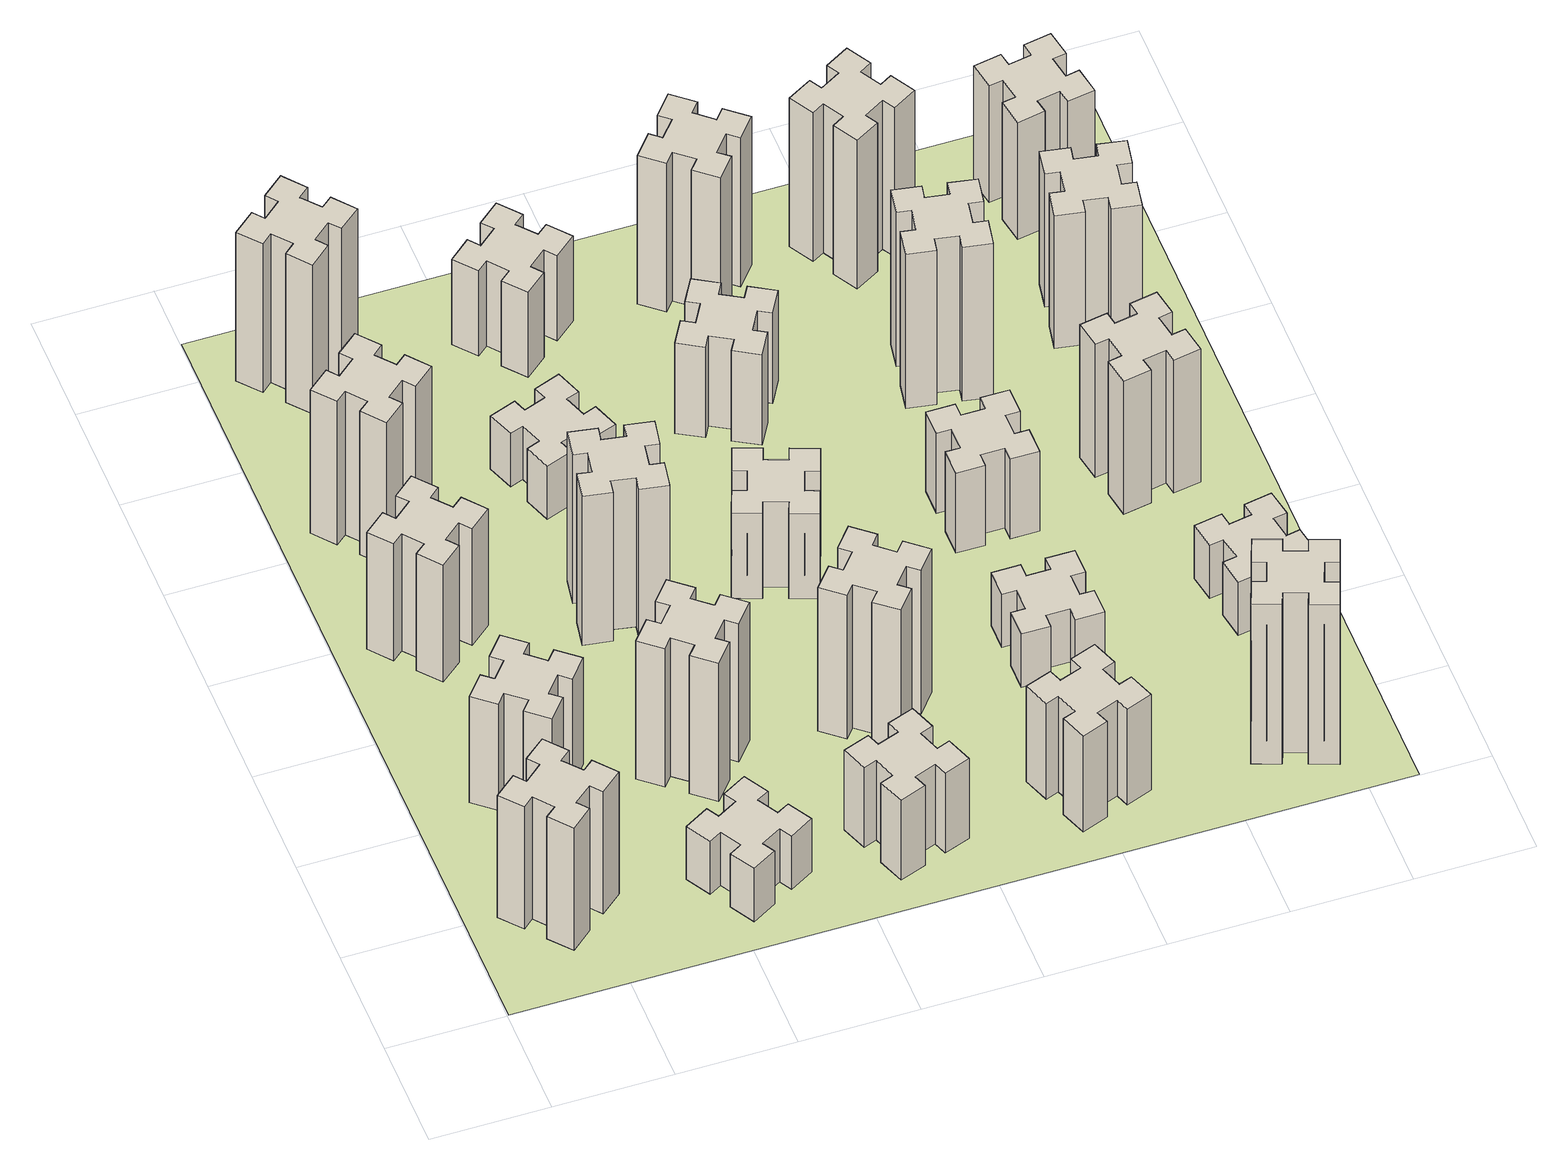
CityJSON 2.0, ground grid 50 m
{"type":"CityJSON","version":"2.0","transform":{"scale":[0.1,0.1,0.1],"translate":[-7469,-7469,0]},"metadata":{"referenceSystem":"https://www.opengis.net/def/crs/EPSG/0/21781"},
"CityObjects":{
"building1":{"type":"Building","attributes":{"class":"1000","function":"1000","usage":"1000","yearOfConstruction":2016,"roofType":"1000","measuredHeight":69,"storeysAboveGround":30,"storeysBelowGround":0},"geometry":[{"type":"Solid","lod":"1","boundaries":[[[[0,1,2,3,4,5,6,7,8,9,10,11,12,13,14,15,16,17,18,19]],[[17,16,20,21]],[[16,15,22,20]],[[15,14,23,22]],[[14,13,24,23]],[[13,12,25,24]],[[12,11,26,25]],[[11,10,27,26]],[[10,9,28,27]],[[9,8,29,28]],[[8,7,30,29]],[[7,6,31,30]],[[6,5,32,31]],[[5,4,33,32]],[[4,3,34,33]],[[3,2,35,34]],[[2,1,36,35]],[[1,0,37,36]],[[0,19,38,37]],[[19,18,39,38]],[[18,17,21,39]],[[24,25,26,27,28,29,30,31,32,33,34,35,36,37,38,39,21,20,22,23]]]]}]},
"building2":{"type":"Building","attributes":{"class":"1000","function":"1000","usage":"1000","yearOfConstruction":2016,"roofType":"1000","measuredHeight":60,"storeysAboveGround":30,"storeysBelowGround":0},"geometry":[{"type":"Solid","lod":"1","boundaries":[[[[40,41,42,43,44,45,46,47,48,49,50,51,52,53,54,55,56,57,58,59]],[[57,56,60,61]],[[56,55,62,60]],[[55,54,63,62]],[[54,53,64,63]],[[53,52,65,64]],[[52,51,66,65]],[[51,50,67,66]],[[50,49,68,67]],[[49,48,69,68]],[[48,47,70,69]],[[47,46,71,70]],[[46,45,72,71]],[[45,44,73,72]],[[44,43,74,73]],[[43,42,75,74]],[[42,41,76,75]],[[41,40,77,76]],[[40,59,78,77]],[[59,58,79,78]],[[58,57,61,79]],[[64,65,66,67,68,69,70,71,72,73,74,75,76,77,78,79,61,60,62,63]]]]}]},
"building3":{"type":"Building","attributes":{"class":"1000","function":"1000","usage":"1000","yearOfConstruction":2016,"roofType":"1000","measuredHeight":66,"storeysAboveGround":30,"storeysBelowGround":0},"geometry":[{"type":"Solid","lod":"1","boundaries":[[[[80,81,82,83,84,85,86,87,88,89,90,91,92,93,94,95,96,97,98,99]],[[97,96,100,101]],[[96,95,102,100]],[[95,94,103,102]],[[94,93,104,103]],[[93,92,105,104]],[[92,91,106,105]],[[91,90,107,106]],[[90,89,108,107]],[[89,88,109,108]],[[88,87,110,109]],[[87,86,111,110]],[[86,85,112,111]],[[85,84,113,112]],[[84,83,114,113]],[[83,82,115,114]],[[82,81,116,115]],[[81,80,117,116]],[[80,99,118,117]],[[99,98,119,118]],[[98,97,101,119]],[[104,105,106,107,108,109,110,111,112,113,114,115,116,117,118,119,101,100,102,103]]]]}]},
"building4":{"type":"Building","attributes":{"class":"1000","function":"1000","usage":"1000","yearOfConstruction":2016,"roofType":"1000","measuredHeight":81,"storeysAboveGround":30,"storeysBelowGround":0},"geometry":[{"type":"Solid","lod":"1","boundaries":[[[[120,121,122,123,124,125,126,127,128,129,130,131,132,133,134,135,136,137,138,139]],[[137,136,140,141]],[[136,135,142,140]],[[135,134,143,142]],[[134,133,144,143]],[[133,132,145,144]],[[132,131,146,145]],[[131,130,147,146]],[[130,129,148,147]],[[129,128,149,148]],[[128,127,150,149]],[[127,126,151,150]],[[126,125,152,151]],[[125,124,153,152]],[[124,123,154,153]],[[123,122,155,154]],[[122,121,156,155]],[[121,120,157,156]],[[120,139,158,157]],[[139,138,159,158]],[[138,137,141,159]],[[144,145,146,147,148,149,150,151,152,153,154,155,156,157,158,159,141,140,142,143]]]]}]},
"building5":{"type":"Building","attributes":{"class":"1000","function":"1000","usage":"1000","yearOfConstruction":2016,"roofType":"1000","measuredHeight":30,"storeysAboveGround":30,"storeysBelowGround":0},"geometry":[{"type":"Solid","lod":"1","boundaries":[[[[160,161,162,163,164,165,166,167,168,169,170,171,172,173,174,175,176,177,178,179]],[[177,176,180,181]],[[176,175,182,180]],[[175,174,183,182]],[[174,173,184,183]],[[173,172,185,184]],[[172,171,186,185]],[[171,170,187,186]],[[170,169,188,187]],[[169,168,189,188]],[[168,167,190,189]],[[167,166,191,190]],[[166,165,192,191]],[[165,164,193,192]],[[164,163,194,193]],[[163,162,195,194]],[[162,161,196,195]],[[161,160,197,196]],[[160,179,198,197]],[[179,178,199,198]],[[178,177,181,199]],[[184,185,186,187,188,189,190,191,192,193,194,195,196,197,198,199,181,180,182,183]]]]}]},
"building6":{"type":"Building","attributes":{"class":"1000","function":"1000","usage":"1000","yearOfConstruction":2016,"roofType":"1000","measuredHeight":84,"storeysAboveGround":30,"storeysBelowGround":0},"geometry":[{"type":"Solid","lod":"1","boundaries":[[[[200,201,202,203,204,205,206,207,208,209,210,211,212,213,214,215,216,217,218,219]],[[217,216,220,221]],[[216,215,222,220]],[[215,214,223,222]],[[214,213,224,223]],[[213,212,225,224]],[[212,211,226,225]],[[211,210,227,226]],[[210,209,228,227]],[[209,208,229,228]],[[208,207,230,229]],[[207,206,231,230]],[[206,205,232,231]],[[205,204,233,232]],[[204,203,234,233]],[[203,202,235,234]],[[202,201,236,235]],[[201,200,237,236]],[[200,219,238,237]],[[219,218,239,238]],[[218,217,221,239]],[[224,225,226,227,228,229,230,231,232,233,234,235,236,237,238,239,221,220,222,223]]]]}]},
"building7":{"type":"Building","attributes":{"class":"1000","function":"1000","usage":"1000","yearOfConstruction":2016,"roofType":"1000","measuredHeight":78,"storeysAboveGround":30,"storeysBelowGround":0},"geometry":[{"type":"Solid","lod":"1","boundaries":[[[[240,241,242,243,244,245,246,247,248,249,250,251,252,253,254,255,256,257,258,259]],[[257,256,260,261]],[[256,255,262,260]],[[255,254,263,262]],[[254,253,264,263]],[[253,252,265,264]],[[252,251,266,265]],[[251,250,267,266]],[[250,249,268,267]],[[249,248,269,268]],[[248,247,270,269]],[[247,246,271,270]],[[246,245,272,271]],[[245,244,273,272]],[[244,243,274,273]],[[243,242,275,274]],[[242,241,276,275]],[[241,240,277,276]],[[240,259,278,277]],[[259,258,279,278]],[[258,257,261,279]],[[264,265,266,267,268,269,270,271,272,273,274,275,276,277,278,279,261,260,262,263]]]]}]},
"building8":{"type":"Building","attributes":{"class":"1000","function":"1000","usage":"1000","yearOfConstruction":2016,"roofType":"1000","measuredHeight":84,"storeysAboveGround":30,"storeysBelowGround":0},"geometry":[{"type":"Solid","lod":"1","boundaries":[[[[280,281,282,283,284,285,286,287,288,289,290,291,292,293,294,295,296,297,298,299]],[[297,296,300,301]],[[296,295,302,300]],[[295,294,303,302]],[[294,293,304,303]],[[293,292,305,304]],[[292,291,306,305]],[[291,290,307,306]],[[290,289,308,307]],[[289,288,309,308]],[[288,287,310,309]],[[287,286,311,310]],[[286,285,312,311]],[[285,284,313,312]],[[284,283,314,313]],[[283,282,315,314]],[[282,281,316,315]],[[281,280,317,316]],[[280,299,318,317]],[[299,298,319,318]],[[298,297,301,319]],[[304,305,306,307,308,309,310,311,312,313,314,315,316,317,318,319,301,300,302,303]]]]}]},
"building9":{"type":"Building","attributes":{"class":"1000","function":"1000","usage":"1000","yearOfConstruction":2016,"roofType":"1000","measuredHeight":45,"storeysAboveGround":30,"storeysBelowGround":0},"geometry":[{"type":"Solid","lod":"1","boundaries":[[[[320,321,322,323,324,325,326,327,328,329,330,331,332,333,334,335,336,337,338,339]],[[337,336,340,341]],[[336,335,342,340]],[[335,334,343,342]],[[334,333,344,343]],[[333,332,345,344]],[[332,331,346,345]],[[331,330,347,346]],[[330,329,348,347]],[[329,328,349,348]],[[328,327,350,349]],[[327,326,351,350]],[[326,325,352,351]],[[325,324,353,352]],[[324,323,354,353]],[[323,322,355,354]],[[322,321,356,355]],[[321,320,357,356]],[[320,339,358,357]],[[339,338,359,358]],[[338,337,341,359]],[[344,345,346,347,348,349,350,351,352,353,354,355,356,357,358,359,341,340,342,343]]]]}]},
"building10":{"type":"Building","attributes":{"class":"1000","function":"1000","usage":"1000","yearOfConstruction":2016,"roofType":"1000","measuredHeight":30,"storeysAboveGround":30,"storeysBelowGround":0},"geometry":[{"type":"Solid","lod":"1","boundaries":[[[[360,361,362,363,364,365,366,367,368,369,370,371,372,373,374,375,376,377,378,379]],[[377,376,380,381]],[[376,375,382,380]],[[375,374,383,382]],[[374,373,384,383]],[[373,372,385,384]],[[372,371,386,385]],[[371,370,387,386]],[[370,369,388,387]],[[369,368,389,388]],[[368,367,390,389]],[[367,366,391,390]],[[366,365,392,391]],[[365,364,393,392]],[[364,363,394,393]],[[363,362,395,394]],[[362,361,396,395]],[[361,360,397,396]],[[360,379,398,397]],[[379,378,399,398]],[[378,377,381,399]],[[384,385,386,387,388,389,390,391,392,393,394,395,396,397,398,399,381,380,382,383]]]]}]},
"building11":{"type":"Building","attributes":{"class":"1000","function":"1000","usage":"1000","yearOfConstruction":2016,"roofType":"1000","measuredHeight":81,"storeysAboveGround":30,"storeysBelowGround":0},"geometry":[{"type":"Solid","lod":"1","boundaries":[[[[400,401,402,403,404,405,406,407,408,409,410,411,412,413,414,415,416,417,418,419]],[[417,416,420,421]],[[416,415,422,420]],[[415,414,423,422]],[[414,413,424,423]],[[413,412,425,424]],[[412,411,426,425]],[[411,410,427,426]],[[410,409,428,427]],[[409,408,429,428]],[[408,407,430,429]],[[407,406,431,430]],[[406,405,432,431]],[[405,404,433,432]],[[404,403,434,433]],[[403,402,435,434]],[[402,401,436,435]],[[401,400,437,436]],[[400,419,438,437]],[[419,418,439,438]],[[418,417,421,439]],[[424,425,426,427,428,429,430,431,432,433,434,435,436,437,438,439,421,420,422,423]]]]}]},
"building12":{"type":"Building","attributes":{"class":"1000","function":"1000","usage":"1000","yearOfConstruction":2016,"roofType":"1000","measuredHeight":48,"storeysAboveGround":30,"storeysBelowGround":0},"geometry":[{"type":"Solid","lod":"1","boundaries":[[[[440,441,442,443,444,445,446,447,448,449,450,451,452,453,454,455,456,457,458,459]],[[457,456,460,461]],[[456,455,462,460]],[[455,454,463,462]],[[454,453,464,463]],[[453,452,465,464]],[[452,451,466,465]],[[451,450,467,466]],[[450,449,468,467]],[[449,448,469,468]],[[448,447,470,469]],[[447,446,471,470]],[[446,445,472,471]],[[445,444,473,472]],[[444,443,474,473]],[[443,442,475,474]],[[442,441,476,475]],[[441,440,477,476]],[[440,459,478,477]],[[459,458,479,478]],[[458,457,461,479]],[[464,465,466,467,468,469,470,471,472,473,474,475,476,477,478,479,461,460,462,463]]]]}]},
"building13":{"type":"Building","attributes":{"class":"1000","function":"1000","usage":"1000","yearOfConstruction":2016,"roofType":"1000","measuredHeight":48,"storeysAboveGround":30,"storeysBelowGround":0},"geometry":[{"type":"Solid","lod":"1","boundaries":[[[[480,481,482,483,484,485,486,487,488,489,490,491,492,493,494,495,496,497,498,499]],[[497,496,500,501]],[[496,495,502,500]],[[495,494,503,502]],[[494,493,504,503]],[[493,492,505,504]],[[492,491,506,505]],[[491,490,507,506]],[[490,489,508,507]],[[489,488,509,508]],[[488,487,510,509]],[[487,486,511,510]],[[486,485,512,511]],[[485,484,513,512]],[[484,483,514,513]],[[483,482,515,514]],[[482,481,516,515]],[[481,480,517,516]],[[480,499,518,517]],[[499,498,519,518]],[[498,497,501,519]],[[504,505,506,507,508,509,510,511,512,513,514,515,516,517,518,519,501,500,502,503]]]]}]},
"building14":{"type":"Building","attributes":{"class":"1000","function":"1000","usage":"1000","yearOfConstruction":2016,"roofType":"1000","measuredHeight":54,"storeysAboveGround":30,"storeysBelowGround":0},"geometry":[{"type":"Solid","lod":"1","boundaries":[[[[520,521,522,523,524,525,526,527,528,529,530,531,532,533,534,535,536,537,538,539]],[[537,536,540,541]],[[536,535,542,540]],[[535,534,543,542]],[[534,533,544,543]],[[533,532,545,544]],[[532,531,546,545]],[[531,530,547,546]],[[530,529,548,547]],[[529,528,549,548]],[[528,527,550,549]],[[527,526,551,550]],[[526,525,552,551]],[[525,524,553,552]],[[524,523,554,553]],[[523,522,555,554]],[[522,521,556,555]],[[521,520,557,556]],[[520,539,558,557]],[[539,538,559,558]],[[538,537,541,559]],[[544,545,546,547,548,549,550,551,552,553,554,555,556,557,558,559,541,540,542,543]]]]}]},
"building15":{"type":"Building","attributes":{"class":"1000","function":"1000","usage":"1000","yearOfConstruction":2016,"roofType":"1000","measuredHeight":51,"storeysAboveGround":30,"storeysBelowGround":0},"geometry":[{"type":"Solid","lod":"1","boundaries":[[[[560,561,562,563,564,565,566,567,568,569,570,571,572,573,574,575,576,577,578,579]],[[577,576,580,581]],[[576,575,582,580]],[[575,574,583,582]],[[574,573,584,583]],[[573,572,585,584]],[[572,571,586,585]],[[571,570,587,586]],[[570,569,588,587]],[[569,568,589,588]],[[568,567,590,589]],[[567,566,591,590]],[[566,565,592,591]],[[565,564,593,592]],[[564,563,594,593]],[[563,562,595,594]],[[562,561,596,595]],[[561,560,597,596]],[[560,579,598,597]],[[579,578,599,598]],[[578,577,581,599]],[[584,585,586,587,588,589,590,591,592,593,594,595,596,597,598,599,581,580,582,583]]]]}]},
"building16":{"type":"Building","attributes":{"class":"1000","function":"1000","usage":"1000","yearOfConstruction":2016,"roofType":"1000","measuredHeight":30,"storeysAboveGround":30,"storeysBelowGround":0},"geometry":[{"type":"Solid","lod":"1","boundaries":[[[[600,601,602,603,604,605,606,607,608,609,610,611,612,613,614,615,616,617,618,619]],[[617,616,620,621]],[[616,615,622,620]],[[615,614,623,622]],[[614,613,624,623]],[[613,612,625,624]],[[612,611,626,625]],[[611,610,627,626]],[[610,609,628,627]],[[609,608,629,628]],[[608,607,630,629]],[[607,606,631,630]],[[606,605,632,631]],[[605,604,633,632]],[[604,603,634,633]],[[603,602,635,634]],[[602,601,636,635]],[[601,600,637,636]],[[600,619,638,637]],[[619,618,639,638]],[[618,617,621,639]],[[624,625,626,627,628,629,630,631,632,633,634,635,636,637,638,639,621,620,622,623]]]]}]},
"building17":{"type":"Building","attributes":{"class":"1000","function":"1000","usage":"1000","yearOfConstruction":2016,"roofType":"1000","measuredHeight":84,"storeysAboveGround":30,"storeysBelowGround":0},"geometry":[{"type":"Solid","lod":"1","boundaries":[[[[640,641,642,643,644,645,646,647,648,649,650,651,652,653,654,655,656,657,658,659]],[[657,656,660,661]],[[656,655,662,660]],[[655,654,663,662]],[[654,653,664,663]],[[653,652,665,664]],[[652,651,666,665]],[[651,650,667,666]],[[650,649,668,667]],[[649,648,669,668]],[[648,647,670,669]],[[647,646,671,670]],[[646,645,672,671]],[[645,644,673,672]],[[644,643,674,673]],[[643,642,675,674]],[[642,641,676,675]],[[641,640,677,676]],[[640,659,678,677]],[[659,658,679,678]],[[658,657,661,679]],[[664,665,666,667,668,669,670,671,672,673,674,675,676,677,678,679,661,660,662,663]]]]}]},
"building18":{"type":"Building","attributes":{"class":"1000","function":"1000","usage":"1000","yearOfConstruction":2016,"roofType":"1000","measuredHeight":45,"storeysAboveGround":30,"storeysBelowGround":0},"geometry":[{"type":"Solid","lod":"1","boundaries":[[[[680,681,682,683,684,685,686,687,688,689,690,691,692,693,694,695,696,697,698,699]],[[697,696,700,701]],[[696,695,702,700]],[[695,694,703,702]],[[694,693,704,703]],[[693,692,705,704]],[[692,691,706,705]],[[691,690,707,706]],[[690,689,708,707]],[[689,688,709,708]],[[688,687,710,709]],[[687,686,711,710]],[[686,685,712,711]],[[685,684,713,712]],[[684,683,714,713]],[[683,682,715,714]],[[682,681,716,715]],[[681,680,717,716]],[[680,699,718,717]],[[699,698,719,718]],[[698,697,701,719]],[[704,705,706,707,708,709,710,711,712,713,714,715,716,717,718,719,701,700,702,703]]]]}]},
"building19":{"type":"Building","attributes":{"class":"1000","function":"1000","usage":"1000","yearOfConstruction":2016,"roofType":"1000","measuredHeight":90,"storeysAboveGround":30,"storeysBelowGround":0},"geometry":[{"type":"Solid","lod":"1","boundaries":[[[[720,721,722,723,724,725,726,727,728,729,730,731,732,733,734,735,736,737,738,739]],[[737,736,740,741]],[[736,735,742,740]],[[735,734,743,742]],[[734,733,744,743]],[[733,732,745,744]],[[732,731,746,745]],[[731,730,747,746]],[[730,729,748,747]],[[729,728,749,748]],[[728,727,750,749]],[[727,726,751,750]],[[726,725,752,751]],[[725,724,753,752]],[[724,723,754,753]],[[723,722,755,754]],[[722,721,756,755]],[[721,720,757,756]],[[720,739,758,757]],[[739,738,759,758]],[[738,737,741,759]],[[744,745,746,747,748,749,750,751,752,753,754,755,756,757,758,759,741,740,742,743]]]]}]},
"building20":{"type":"Building","attributes":{"class":"1000","function":"1000","usage":"1000","yearOfConstruction":2016,"roofType":"1000","measuredHeight":87,"storeysAboveGround":30,"storeysBelowGround":0},"geometry":[{"type":"Solid","lod":"1","boundaries":[[[[760,761,762,763,764,765,766,767,768,769,770,771,772,773,774,775,776,777,778,779]],[[777,776,780,781]],[[776,775,782,780]],[[775,774,783,782]],[[774,773,784,783]],[[773,772,785,784]],[[772,771,786,785]],[[771,770,787,786]],[[770,769,788,787]],[[769,768,789,788]],[[768,767,790,789]],[[767,766,791,790]],[[766,765,792,791]],[[765,764,793,792]],[[764,763,794,793]],[[763,762,795,794]],[[762,761,796,795]],[[761,760,797,796]],[[760,779,798,797]],[[779,778,799,798]],[[778,777,781,799]],[[784,785,786,787,788,789,790,791,792,793,794,795,796,797,798,799,781,780,782,783]]]]}]},
"building21":{"type":"Building","attributes":{"class":"1000","function":"1000","usage":"1000","yearOfConstruction":2016,"roofType":"1000","measuredHeight":84,"storeysAboveGround":30,"storeysBelowGround":0},"geometry":[{"type":"Solid","lod":"1","boundaries":[[[[800,801,802,803,804,805,806,807,808,809,810,811,812,813,814,815,816,817,818,819]],[[817,816,820,821]],[[816,815,822,820]],[[815,814,823,822]],[[814,813,824,823]],[[813,812,825,824]],[[812,811,826,825]],[[811,810,827,826]],[[810,809,828,827]],[[809,808,829,828]],[[808,807,830,829]],[[807,806,831,830]],[[806,805,832,831]],[[805,804,833,832]],[[804,803,834,833]],[[803,802,835,834]],[[802,801,836,835]],[[801,800,837,836]],[[800,819,838,837]],[[819,818,839,838]],[[818,817,821,839]],[[824,825,826,827,828,829,830,831,832,833,834,835,836,837,838,839,821,820,822,823]]]]}]},
"building22":{"type":"Building","attributes":{"class":"1000","function":"1000","usage":"1000","yearOfConstruction":2016,"roofType":"1000","measuredHeight":30,"storeysAboveGround":30,"storeysBelowGround":0},"geometry":[{"type":"Solid","lod":"1","boundaries":[[[[840,841,842,843,844,845,846,847,848,849,850,851,852,853,854,855,856,857,858,859]],[[857,856,860,861]],[[856,855,862,860]],[[855,854,863,862]],[[854,853,864,863]],[[853,852,865,864]],[[852,851,866,865]],[[851,850,867,866]],[[850,849,868,867]],[[849,848,869,868]],[[848,847,870,869]],[[847,846,871,870]],[[846,845,872,871]],[[845,844,873,872]],[[844,843,874,873]],[[843,842,875,874]],[[842,841,876,875]],[[841,840,877,876]],[[840,859,878,877]],[[859,858,879,878]],[[858,857,861,879]],[[864,865,866,867,868,869,870,871,872,873,874,875,876,877,878,879,861,860,862,863]]]]}]},
"building23":{"type":"Building","attributes":{"class":"1000","function":"1000","usage":"1000","yearOfConstruction":2016,"roofType":"1000","measuredHeight":75,"storeysAboveGround":30,"storeysBelowGround":0},"geometry":[{"type":"Solid","lod":"1","boundaries":[[[[880,881,882,883,884,885,886,887,888,889,890,891,892,893,894,895,896,897,898,899]],[[897,896,900,901]],[[896,895,902,900]],[[895,894,903,902]],[[894,893,904,903]],[[893,892,905,904]],[[892,891,906,905]],[[891,890,907,906]],[[890,889,908,907]],[[889,888,909,908]],[[888,887,910,909]],[[887,886,911,910]],[[886,885,912,911]],[[885,884,913,912]],[[884,883,914,913]],[[883,882,915,914]],[[882,881,916,915]],[[881,880,917,916]],[[880,899,918,917]],[[899,898,919,918]],[[898,897,901,919]],[[904,905,906,907,908,909,910,911,912,913,914,915,916,917,918,919,901,900,902,903]]]]}]},
"building24":{"type":"Building","attributes":{"class":"1000","function":"1000","usage":"1000","yearOfConstruction":2016,"roofType":"1000","measuredHeight":75,"storeysAboveGround":30,"storeysBelowGround":0},"geometry":[{"type":"Solid","lod":"1","boundaries":[[[[920,921,922,923,924,925,926,927,928,929,930,931,932,933,934,935,936,937,938,939]],[[937,936,940,941]],[[936,935,942,940]],[[935,934,943,942]],[[934,933,944,943]],[[933,932,945,944]],[[932,931,946,945]],[[931,930,947,946]],[[930,929,948,947]],[[929,928,949,948]],[[928,927,950,949]],[[927,926,951,950]],[[926,925,952,951]],[[925,924,953,952]],[[924,923,954,953]],[[923,922,955,954]],[[922,921,956,955]],[[921,920,957,956]],[[920,939,958,957]],[[939,938,959,958]],[[938,937,941,959]],[[944,945,946,947,948,949,950,951,952,953,954,955,956,957,958,959,941,940,942,943]]]]}]},
"building25":{"type":"Building","attributes":{"class":"1000","function":"1000","usage":"1000","yearOfConstruction":2016,"roofType":"1000","measuredHeight":66,"storeysAboveGround":30,"storeysBelowGround":0},"geometry":[{"type":"Solid","lod":"1","boundaries":[[[[960,961,962,963,964,965,966,967,968,969,970,971,972,973,974,975,976,977,978,979]],[[977,976,980,981]],[[976,975,982,980]],[[975,974,983,982]],[[974,973,984,983]],[[973,972,985,984]],[[972,971,986,985]],[[971,970,987,986]],[[970,969,988,987]],[[969,968,989,988]],[[968,967,990,989]],[[967,966,991,990]],[[966,965,992,991]],[[965,964,993,992]],[[964,963,994,993]],[[963,962,995,994]],[[962,961,996,995]],[[961,960,997,996]],[[960,979,998,997]],[[979,978,999,998]],[[978,977,981,999]],[[984,985,986,987,988,989,990,991,992,993,994,995,996,997,998,999,981,980,982,983]]]]}]},
"landuse1":{"type":"LandUse","attributes":{"name":"plot1","function":"1010"},"geometry":[{"type":"MultiSurface","lod":"1","boundaries":[[[1000,1001,1002,1003]]]}]}
},
"vertices":[
[343,592,0],[266,527,0],[228,573,0],[136,496,0],[213,404,0],[259,443,0],[323,366,0],[277,328,0],[354,236,0],[446,313,0],[408,359,0],[484,423,0],[523,377,0],[615,454,0],[538,546,0],[492,508,0],[427,584,0],[473,623,0],[396,715,0],[304,638,0],[427,584,690],[473,623,690],[492,508,690],[538,546,690],[615,454,690],[523,377,690],[484,423,690],[408,359,690],[446,313,690],[354,236,690],[277,328,690],[323,366,690],[259,443,690],[213,404,690],[136,496,690],[228,573,690],[266,527,690],[343,592,690],[304,638,690],[396,715,690],
[527,1006,0],[592,1083,0],[638,1044,0],[715,1136,0],[623,1213,0],[584,1167,0],[508,1232,0],[546,1278,0],[454,1355,0],[377,1263,0],[423,1224,0],[359,1148,0],[313,1186,0],[236,1094,0],[328,1017,0],[366,1063,0],[443,999,0],[404,953,0],[496,876,0],[573,968,0],[443,999,600],[404,953,600],[366,1063,600],[328,1017,600],[236,1094,600],[313,1186,600],[359,1148,600],[423,1224,600],[377,1263,600],[454,1355,600],[546,1278,600],[508,1232,600],[584,1167,600],[623,1213,600],[715,1136,600],[638,1044,600],[592,1083,600],[527,1006,600],[573,968,600],[496,876,600],
[492,1988,0],[427,2064,0],[473,2103,0],[396,2195,0],[304,2118,0],[343,2072,0],[266,2007,0],[228,2053,0],[136,1976,0],[213,1884,0],[259,1923,0],[323,1846,0],[277,1808,0],[354,1716,0],[446,1793,0],[408,1839,0],[484,1903,0],[523,1857,0],[615,1934,0],[538,2026,0],[484,1903,660],[523,1857,660],[408,1839,660],[446,1793,660],[354,1716,660],[277,1808,660],[323,1846,660],[259,1923,660],[213,1884,660],[136,1976,660],[228,2053,660],[266,2007,660],[343,2072,660],[304,2118,660],[396,2195,660],[473,2103,660],[427,2064,660],[492,1988,660],[538,2026,660],[615,1934,660],
[343,2712,0],[266,2647,0],[228,2693,0],[136,2616,0],[213,2524,0],[259,2563,0],[323,2486,0],[277,2448,0],[354,2356,0],[446,2433,0],[408,2479,0],[484,2543,0],[523,2497,0],[615,2574,0],[538,2666,0],[492,2628,0],[427,2704,0],[473,2743,0],[396,2835,0],[304,2758,0],[427,2704,810],[473,2743,810],[492,2628,810],[538,2666,810],[615,2574,810],[523,2497,810],[484,2543,810],[408,2479,810],[446,2433,810],[354,2356,810],[277,2448,810],[323,2486,810],[259,2563,810],[213,2524,810],[136,2616,810],[228,2693,810],[266,2647,810],[343,2712,810],[304,2758,810],[396,2835,810],
[1104,496,0],[1017,446,0],[987,498,0],[883,438,0],[943,334,0],[995,364,0],[1045,277,0],[993,247,0],[1053,143,0],[1157,203,0],[1127,255,0],[1214,305,0],[1244,253,0],[1348,313,0],[1288,417,0],[1236,387,0],[1186,474,0],[1238,504,0],[1178,608,0],[1074,548,0],[1186,474,300],[1238,504,300],[1236,387,300],[1288,417,300],[1348,313,300],[1244,253,300],[1214,305,300],[1127,255,300],[1157,203,300],[1053,143,300],[993,247,300],[1045,277,300],[995,364,300],[943,334,300],[883,438,300],[987,498,300],[1017,446,300],[1104,496,300],[1074,548,300],[1178,608,300],
[408,3319,0],[484,3383,0],[523,3337,0],[615,3414,0],[538,3506,0],[492,3468,0],[427,3544,0],[473,3583,0],[396,3675,0],[304,3598,0],[343,3552,0],[266,3487,0],[228,3533,0],[136,3456,0],[213,3364,0],[259,3403,0],[323,3326,0],[277,3288,0],[354,3196,0],[446,3273,0],[323,3326,840],[277,3288,840],[259,3403,840],[213,3364,840],[136,3456,840],[228,3533,840],[266,3487,840],[343,3552,840],[304,3598,840],[396,3675,840],[473,3583,840],[427,3544,840],[492,3468,840],[538,3506,840],[615,3414,840],[523,3337,840],[484,3383,840],[408,3319,840],[446,3273,840],[354,3196,840],
[1224,1067,0],[1148,1132,0],[1186,1178,0],[1094,1255,0],[1017,1163,0],[1063,1124,0],[999,1048,0],[953,1086,0],[876,994,0],[968,917,0],[1006,963,0],[1083,899,0],[1044,853,0],[1136,776,0],[1213,868,0],[1167,906,0],[1232,983,0],[1278,944,0],[1355,1036,0],[1263,1113,0],[1232,983,780],[1278,944,780],[1167,906,780],[1213,868,780],[1136,776,780],[1044,853,780],[1083,899,780],[1006,963,780],[968,917,780],[876,994,780],[953,1086,780],[999,1048,780],[1063,1124,780],[1017,1163,780],[1094,1255,780],[1186,1178,780],[1148,1132,780],[1224,1067,780],[1263,1113,780],[1355,1036,780],
[1047,1756,0],[1145,1738,0],[1135,1679,0],[1253,1658,0],[1274,1777,0],[1215,1787,0],[1232,1885,0],[1291,1875,0],[1312,1993,0],[1194,2014,0],[1184,1955,0],[1085,1972,0],[1096,2031,0],[977,2052,0],[957,1934,0],[1016,1924,0],[998,1825,0],[939,1836,0],[918,1717,0],[1037,1697,0],[998,1825,840],[939,1836,840],[1016,1924,840],[957,1934,840],[977,2052,840],[1096,2031,840],[1085,1972,840],[1184,1955,840],[1194,2014,840],[1312,1993,840],[1291,1875,840],[1232,1885,840],[1215,1787,840],[1274,1777,840],[1253,1658,840],[1135,1679,840],[1145,1738,840],[1047,1756,840],[1037,1697,840],[918,1717,840],
[1876,366,0],[1842,460,0],[1898,480,0],[1857,593,0],[1744,552,0],[1765,496,0],[1671,462,0],[1650,518,0],[1537,477,0],[1579,364,0],[1635,385,0],[1669,291,0],[1613,270,0],[1654,157,0],[1767,199,0],[1746,255,0],[1840,289,0],[1860,233,0],[1973,274,0],[1932,387,0],[1840,289,450],[1860,233,450],[1746,255,450],[1767,199,450],[1654,157,450],[1613,270,450],[1669,291,450],[1635,385,450],[1579,364,450],[1537,477,450],[1650,518,450],[1671,462,450],[1765,496,450],[1744,552,450],[1857,593,450],[1898,480,450],[1842,460,450],[1876,366,450],[1932,387,450],[1973,274,450],
[1106,2475,0],[1200,2509,0],[1220,2453,0],[1333,2494,0],[1292,2607,0],[1236,2586,0],[1202,2680,0],[1258,2700,0],[1217,2813,0],[1104,2772,0],[1125,2716,0],[1031,2682,0],[1010,2738,0],[897,2697,0],[939,2584,0],[995,2605,0],[1029,2511,0],[973,2490,0],[1014,2377,0],[1127,2419,0],[1029,2511,300],[973,2490,300],[995,2605,300],[939,2584,300],[897,2697,300],[1010,2738,300],[1031,2682,300],[1125,2716,300],[1104,2772,300],[1217,2813,300],[1258,2700,300],[1202,2680,300],[1236,2586,300],[1292,2607,300],[1333,2494,300],[1220,2453,300],[1200,2509,300],[1106,2475,300],[1127,2419,300],[1014,2377,300],
[1964,1067,0],[1888,1132,0],[1926,1178,0],[1834,1255,0],[1757,1163,0],[1803,1124,0],[1739,1048,0],[1693,1086,0],[1616,994,0],[1708,917,0],[1746,963,0],[1823,899,0],[1784,853,0],[1876,776,0],[1953,868,0],[1907,906,0],[1972,983,0],[2018,944,0],[2095,1036,0],[2003,1113,0],[1972,983,810],[2018,944,810],[1907,906,810],[1953,868,810],[1876,776,810],[1784,853,810],[1823,899,810],[1746,963,810],[1708,917,810],[1616,994,810],[1693,1086,810],[1739,1048,810],[1803,1124,810],[1757,1163,810],[1834,1255,810],[1926,1178,810],[1888,1132,810],[1964,1067,810],[2003,1113,810],[2095,1036,810],
[1183,3452,0],[1106,3387,0],[1068,3433,0],[976,3356,0],[1053,3264,0],[1099,3303,0],[1163,3226,0],[1117,3188,0],[1194,3096,0],[1286,3173,0],[1248,3219,0],[1324,3283,0],[1363,3237,0],[1455,3314,0],[1378,3406,0],[1332,3368,0],[1267,3444,0],[1313,3483,0],[1236,3575,0],[1144,3498,0],[1267,3444,480],[1313,3483,480],[1332,3368,480],[1378,3406,480],[1455,3314,480],[1363,3237,480],[1324,3283,480],[1248,3219,480],[1286,3173,480],[1194,3096,480],[1117,3188,480],[1163,3226,480],[1099,3303,480],[1053,3264,480],[976,3356,480],[1068,3433,480],[1106,3387,480],[1183,3452,480],[1144,3498,480],[1236,3575,480],
[1669,1940,0],[1635,1846,0],[1579,1867,0],[1537,1754,0],[1650,1713,0],[1671,1769,0],[1765,1735,0],[1744,1679,0],[1857,1637,0],[1898,1750,0],[1842,1771,0],[1876,1865,0],[1932,1844,0],[1973,1957,0],[1860,1998,0],[1840,1942,0],[1746,1976,0],[1767,2032,0],[1654,2073,0],[1613,1960,0],[1746,1976,480],[1767,2032,480],[1840,1942,480],[1860,1998,480],[1973,1957,480],[1932,1844,480],[1876,1865,480],[1842,1771,480],[1898,1750,480],[1857,1637,480],[1744,1679,480],[1765,1735,480],[1671,1769,480],[1650,1713,480],[1537,1754,480],[1579,1867,480],[1635,1846,480],[1669,1940,480],[1613,1960,480],[1654,2073,480],
[2616,366,0],[2582,460,0],[2638,480,0],[2597,593,0],[2484,552,0],[2505,496,0],[2411,462,0],[2390,518,0],[2277,477,0],[2319,364,0],[2375,385,0],[2409,291,0],[2353,270,0],[2394,157,0],[2507,199,0],[2486,255,0],[2580,289,0],[2600,233,0],[2713,274,0],[2672,387,0],[2580,289,540],[2600,233,540],[2486,255,540],[2507,199,540],[2394,157,540],[2353,270,540],[2409,291,540],[2375,385,540],[2319,364,540],[2277,477,540],[2390,518,540],[2411,462,540],[2505,496,540],[2484,552,540],[2597,593,540],[2638,480,540],[2582,460,540],[2616,366,540],[2672,387,540],[2713,274,540],
[1757,2625,0],[1844,2575,0],[1814,2523,0],[1918,2463,0],[1978,2567,0],[1926,2597,0],[1976,2684,0],[2028,2654,0],[2088,2758,0],[1984,2818,0],[1954,2766,0],[1867,2816,0],[1897,2868,0],[1793,2928,0],[1733,2824,0],[1785,2794,0],[1735,2707,0],[1683,2737,0],[1623,2633,0],[1727,2573,0],[1735,2707,510],[1683,2737,510],[1785,2794,510],[1733,2824,510],[1793,2928,510],[1897,2868,510],[1867,2816,510],[1954,2766,510],[1984,2818,510],[2088,2758,510],[2028,2654,510],[1976,2684,510],[1926,2597,510],[1978,2567,510],[1918,2463,510],[1814,2523,510],[1844,2575,510],[1757,2625,510],[1727,2573,510],[1623,2633,510],
[2485,1165,0],[2485,1065,0],[2425,1065,0],[2425,945,0],[2545,945,0],[2545,1005,0],[2645,1005,0],[2645,945,0],[2765,945,0],[2765,1065,0],[2705,1065,0],[2705,1165,0],[2765,1165,0],[2765,1285,0],[2645,1285,0],[2645,1225,0],[2545,1225,0],[2545,1285,0],[2425,1285,0],[2425,1165,0],[2545,1225,300],[2545,1285,300],[2645,1225,300],[2645,1285,300],[2765,1285,300],[2765,1165,300],[2705,1165,300],[2705,1065,300],[2765,1065,300],[2765,945,300],[2645,945,300],[2645,1005,300],[2545,1005,300],[2545,945,300],[2425,945,300],[2425,1065,300],[2485,1065,300],[2485,1165,300],[2425,1165,300],[2425,1285,300],
[1846,3283,0],[1923,3219,0],[1884,3173,0],[1976,3096,0],[2053,3188,0],[2007,3226,0],[2072,3303,0],[2118,3264,0],[2195,3356,0],[2103,3433,0],[2064,3387,0],[1988,3452,0],[2026,3498,0],[1934,3575,0],[1857,3483,0],[1903,3444,0],[1839,3368,0],[1793,3406,0],[1716,3314,0],[1808,3237,0],[1839,3368,840],[1793,3406,840],[1903,3444,840],[1857,3483,840],[1934,3575,840],[2026,3498,840],[1988,3452,840],[2064,3387,840],[2103,3433,840],[2195,3356,840],[2118,3264,840],[2072,3303,840],[2007,3226,840],[2053,3188,840],[1976,3096,840],[1884,3173,840],[1923,3219,840],[1846,3283,840],[1808,3237,840],[1716,3314,840],
[2645,1965,0],[2545,1965,0],[2545,2025,0],[2425,2025,0],[2425,1905,0],[2485,1905,0],[2485,1805,0],[2425,1805,0],[2425,1685,0],[2545,1685,0],[2545,1745,0],[2645,1745,0],[2645,1685,0],[2765,1685,0],[2765,1805,0],[2705,1805,0],[2705,1905,0],[2765,1905,0],[2765,2025,0],[2645,2025,0],[2705,1905,450],[2765,1905,450],[2705,1805,450],[2765,1805,450],[2765,1685,450],[2645,1685,450],[2645,1745,450],[2545,1745,450],[2545,1685,450],[2425,1685,450],[2425,1805,450],[2485,1805,450],[2485,1905,450],[2425,1905,450],[2425,2025,450],[2545,2025,450],[2545,1965,450],[2645,1965,450],[2645,2025,450],[2765,2025,450],
[3422,291,0],[3456,385,0],[3512,364,0],[3553,477,0],[3440,518,0],[3420,462,0],[3326,496,0],[3347,552,0],[3234,593,0],[3193,480,0],[3249,460,0],[3215,366,0],[3159,387,0],[3117,274,0],[3230,233,0],[3251,289,0],[3345,255,0],[3324,199,0],[3437,157,0],[3478,270,0],[3345,255,900],[3324,199,900],[3251,289,900],[3230,233,900],[3117,274,900],[3159,387,900],[3215,366,900],[3249,460,900],[3193,480,900],[3234,593,900],[3347,552,900],[3326,496,900],[3420,462,900],[3440,518,900],[3553,477,900],[3512,364,900],[3456,385,900],[3422,291,900],[3478,270,900],[3437,157,900],
[2627,2496,0],[2725,2478,0],[2715,2419,0],[2833,2398,0],[2854,2517,0],[2795,2527,0],[2812,2625,0],[2871,2615,0],[2892,2733,0],[2774,2754,0],[2764,2695,0],[2665,2712,0],[2676,2771,0],[2557,2792,0],[2537,2674,0],[2596,2664,0],[2578,2565,0],[2519,2576,0],[2498,2457,0],[2617,2437,0],[2578,2565,870],[2519,2576,870],[2596,2664,870],[2537,2674,870],[2557,2792,870],[2676,2771,870],[2665,2712,870],[2764,2695,870],[2774,2754,870],[2892,2733,870],[2871,2615,870],[2812,2625,870],[2795,2527,870],[2854,2517,870],[2833,2398,870],[2715,2419,870],[2725,2478,870],[2627,2496,870],[2617,2437,870],[2498,2457,870],
[2475,3324,0],[2525,3237,0],[2473,3207,0],[2533,3103,0],[2637,3163,0],[2607,3215,0],[2694,3265,0],[2724,3213,0],[2828,3273,0],[2768,3377,0],[2716,3347,0],[2666,3434,0],[2718,3464,0],[2658,3568,0],[2554,3508,0],[2584,3456,0],[2497,3406,0],[2467,3458,0],[2363,3398,0],[2423,3294,0],[2497,3406,840],[2467,3458,840],[2584,3456,840],[2554,3508,840],[2658,3568,840],[2718,3464,840],[2666,3434,840],[2716,3347,840],[2768,3377,840],[2828,3273,840],[2724,3213,840],[2694,3265,840],[2607,3215,840],[2637,3163,840],[2533,3103,840],[2473,3207,840],[2525,3237,840],[2475,3324,840],[2423,3294,840],[2363,3398,840],
[3552,1085,0],[3535,1184,0],[3594,1194,0],[3573,1312,0],[3455,1291,0],[3465,1232,0],[3367,1215,0],[3357,1274,0],[3238,1253,0],[3259,1135,0],[3318,1145,0],[3336,1047,0],[3277,1037,0],[3297,918,0],[3416,939,0],[3405,998,0],[3504,1016,0],[3514,957,0],[3632,977,0],[3611,1096,0],[3504,1016,300],[3514,957,300],[3405,998,300],[3416,939,300],[3297,918,300],[3277,1037,300],[3336,1047,300],[3318,1145,300],[3259,1135,300],[3238,1253,300],[3357,1274,300],[3367,1215,300],[3465,1232,300],[3455,1291,300],[3573,1312,300],[3594,1194,300],[3535,1184,300],[3552,1085,300],[3611,1096,300],[3632,977,300],
[3205,1738,0],[3304,1756,0],[3314,1697,0],[3432,1717,0],[3411,1836,0],[3352,1825,0],[3335,1924,0],[3394,1934,0],[3373,2052,0],[3255,2031,0],[3265,1972,0],[3167,1955,0],[3157,2014,0],[3038,1993,0],[3059,1875,0],[3118,1885,0],[3136,1787,0],[3077,1777,0],[3097,1658,0],[3216,1679,0],[3136,1787,750],[3077,1777,750],[3118,1885,750],[3059,1875,750],[3038,1993,750],[3157,2014,750],[3167,1955,750],[3265,1972,750],[3255,2031,750],[3373,2052,750],[3394,1934,750],[3335,1924,750],[3352,1825,750],[3411,1836,750],[3432,1717,750],[3314,1697,750],[3304,1756,750],[3205,1738,750],[3216,1679,750],[3097,1658,750],
[3236,2764,0],[3218,2665,0],[3159,2676,0],[3138,2557,0],[3257,2537,0],[3267,2596,0],[3365,2578,0],[3355,2519,0],[3473,2498,0],[3494,2617,0],[3435,2627,0],[3452,2725,0],[3511,2715,0],[3532,2833,0],[3414,2854,0],[3404,2795,0],[3305,2812,0],[3316,2871,0],[3197,2892,0],[3177,2774,0],[3305,2812,750],[3316,2871,750],[3404,2795,750],[3414,2854,750],[3532,2833,750],[3511,2715,750],[3452,2725,750],[3435,2627,750],[3494,2617,750],[3473,2498,750],[3355,2519,750],[3365,2578,750],[3267,2596,750],[3257,2537,750],[3138,2557,750],[3159,2676,750],[3218,2665,750],[3236,2764,750],[3177,2774,750],[3197,2892,750],
[3218,3365,0],[3236,3267,0],[3177,3257,0],[3197,3138,0],[3316,3159,0],[3305,3218,0],[3404,3236,0],[3414,3177,0],[3532,3197,0],[3511,3316,0],[3452,3305,0],[3435,3404,0],[3494,3414,0],[3473,3532,0],[3355,3511,0],[3365,3452,0],[3267,3435,0],[3257,3494,0],[3138,3473,0],[3159,3355,0],[3267,3435,660],[3257,3494,660],[3365,3452,660],[3355,3511,660],[3473,3532,660],[3494,3414,660],[3435,3404,660],[3452,3305,660],[3511,3316,660],[3532,3197,660],[3414,3177,660],[3404,3236,660],[3305,3218,660],[3316,3159,660],[3197,3138,660],[3177,3257,660],[3236,3267,660],[3218,3365,660],[3159,3355,660],[3138,3473,660],
[5,3705,0],[3705,3705,0],[3705,5,0],[5,5,0]
]}
